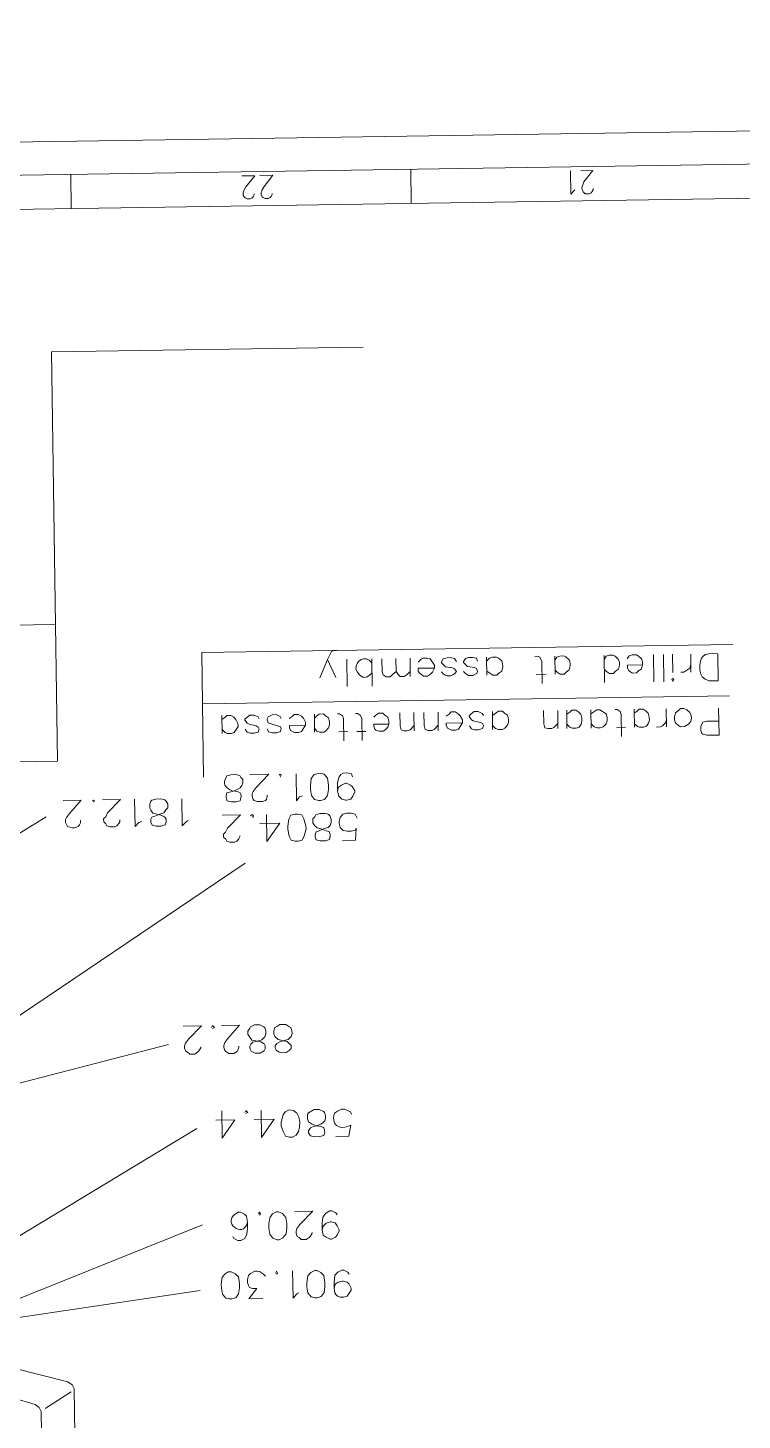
# Model space of a CAD drawing. Header units: millimetres. Extents: x -48 to 5523, y -114 to 5147.
# Drawn here: x -42.442 to -41.851, y -112.062 to -110.909 of the extents above; entities that cross this region are included whole.
import ezdxf

# ---------------------------------------------------------------- set-up
doc = ezdxf.new("R2010")
doc.units = ezdxf.units.MM
doc.layers.add('PDF_Geometry', color=7, linetype='Continuous')

msp = doc.modelspace()

# ---------------------------------------------------------------- linework, layer by layer
at = {"layer": 'PDF_Geometry', "lineweight": 13}
for points in [[(-47.5984, -114.4313), (-47.6491, -111.0825), (-36.2071, -110.9093), (-36.1564, -114.258)], [(-47.5713, -114.4034), (-47.6212, -111.1096), (-36.2909, -110.938), (-36.241, -114.2318)], [(-47.5434, -114.3747), (-47.5925, -111.1375), (-36.3188, -110.9668), (-36.2697, -114.2039)], [(-41.9071, -111.449), (-41.9079, -111.4481), (-41.9088, -111.449), (-41.9079, -111.4506)], [(-42.1998, -111.5492), (-42.1965, -111.5484), (-42.194, -111.545), (-42.1933, -111.54), (-42.1933, -111.5366), (-42.1942, -111.5308), (-42.1968, -111.5275), (-42.2001, -111.5267), (-42.2018, -111.5268), (-42.2051, -111.5277), (-42.2076, -111.531), (-42.2083, -111.5369), (-42.2083, -111.5402), (-42.2073, -111.5452), (-42.2048, -111.5485), (-42.2014, -111.5493)], [(-42.1857, -111.5415), (-42.1849, -111.5382), (-42.1825, -111.5365), (-42.1792, -111.5348), (-42.1783, -111.5348), (-42.175, -111.5364), (-42.1733, -111.538), (-42.1716, -111.5413), (-42.1716, -111.5421), (-42.1732, -111.5455), (-42.1748, -111.548), (-42.1781, -111.5489), (-42.1789, -111.5489), (-42.1823, -111.5481), (-42.1848, -111.5457)], [(-42.2184, -111.5829), (-42.2151, -111.582), (-42.2135, -111.5786), (-42.2119, -111.5728), (-42.212, -111.5703), (-42.2137, -111.5645), (-42.2154, -111.5611), (-42.2188, -111.5604), (-42.2213, -111.5604), (-42.2246, -111.5613), (-42.2262, -111.5646), (-42.227, -111.5705), (-42.2269, -111.573), (-42.226, -111.5788), (-42.2243, -111.5821), (-42.2209, -111.5829)], [(-42.25, -111.7584), (-42.2466, -111.7566), (-42.2458, -111.755), (-42.2459, -111.7525), (-42.2467, -111.7508), (-42.2493, -111.7492), (-42.2534, -111.7484), (-42.2568, -111.7476), (-42.2602, -111.7427), (-42.2602, -111.7402), (-42.2586, -111.7377), (-42.2578, -111.7368), (-42.2545, -111.7351), (-42.2503, -111.735), (-42.2469, -111.7366), (-42.2461, -111.7375), (-42.2452, -111.74), (-42.2452, -111.7425), (-42.246, -111.745), (-42.2484, -111.7475), (-42.2509, -111.7484), (-42.2559, -111.7493), (-42.2576, -111.751), (-42.2584, -111.7527), (-42.2583, -111.7552), (-42.2575, -111.7568), (-42.2541, -111.7584)], [(-42.2343, -111.9131), (-42.231, -111.9114), (-42.2285, -111.9081), (-42.2278, -111.903), (-42.2278, -111.8997), (-42.2287, -111.8947), (-42.2313, -111.8914), (-42.2346, -111.8898), (-42.2363, -111.8898), (-42.2396, -111.8916), (-42.242, -111.8949), (-42.2428, -111.8999), (-42.2428, -111.9033), (-42.2418, -111.9083), (-42.2393, -111.9116), (-42.2359, -111.9132)], [(-42.2735, -111.9621), (-42.2702, -111.9612), (-42.2678, -111.9578), (-42.267, -111.9528), (-42.2671, -111.9495), (-42.268, -111.9437), (-42.2705, -111.9412), (-42.2739, -111.9396), (-42.2764, -111.9396), (-42.2789, -111.9413), (-42.2813, -111.9439), (-42.2821, -111.9497), (-42.282, -111.953), (-42.2811, -111.958), (-42.2785, -111.9613), (-42.276, -111.9621)], [(-42.2027, -111.961), (-42.1994, -111.9601), (-42.1969, -111.9567), (-42.1962, -111.9517), (-42.1962, -111.9484), (-42.1972, -111.9426), (-42.1997, -111.9401), (-42.2031, -111.9385), (-42.2047, -111.9385), (-42.208, -111.9402), (-42.2105, -111.9428), (-42.2112, -111.9486), (-42.2112, -111.952), (-42.2103, -111.9569), (-42.2077, -111.9602), (-42.2044, -111.961)]]:
    msp.add_lwpolyline(points, close=True, dxfattribs=at)
for points in [[(-42.1248, -111.0547), (-42.1252, -111.0264)], [(-41.9891, -111.0435), (-41.9924, -111.0469), (-41.9927, -111.0277)], [(-41.9741, -111.0424), (-41.9741, -111.0433), (-41.9749, -111.0449), (-41.9757, -111.0458), (-41.9774, -111.0467), (-41.9807, -111.0467), (-41.9824, -111.0451), (-41.9832, -111.0434), (-41.9833, -111.0417), (-41.9817, -111.0367), (-41.9743, -111.0274), (-41.9843, -111.0276)], [(-42.4064, -111.059), (-42.4068, -111.0307)], [(-42.2549, -111.0467), (-42.2549, -111.0475), (-42.2557, -111.0492), (-42.2565, -111.05), (-42.2582, -111.0509), (-42.2607, -111.0509), (-42.2623, -111.0501), (-42.2632, -111.0493), (-42.264, -111.0477), (-42.2641, -111.046), (-42.2633, -111.0435), (-42.2617, -111.041), (-42.2543, -111.0317), (-42.2651, -111.0318)], [(-42.2399, -111.0465), (-42.2399, -111.0473), (-42.2407, -111.049), (-42.2415, -111.0498), (-42.2432, -111.0507), (-42.2457, -111.0507), (-42.2473, -111.0499), (-42.2482, -111.0491), (-42.2491, -111.0474), (-42.2491, -111.0458), (-42.2483, -111.0433), (-42.2467, -111.0407), (-42.2393, -111.0314), (-42.2501, -111.0316)], [(-44.3934, -112.15), (-44.7659, -112.1557), (-44.775, -111.5524), (-42.4178, -111.5167), (-42.4229, -111.1776), (-42.1646, -111.1737)], [(-42.4195, -111.4034), (-44.0552, -111.4282), (-44.8442, -111.4401)], [(-42.2977, -111.4691), (-42.2983, -111.4266), (-41.8584, -111.4199)], [(-42.1872, -111.4474), (-42.194, -111.4325), (-42.2005, -111.4476)], [(-42.194, -111.4325), (-42.1908, -111.4258), (-42.19, -111.4249), (-42.1867, -111.4249)], [(-42.1782, -111.4322), (-42.1779, -111.4547)], [(-42.1574, -111.4319), (-42.157, -111.4544)], [(-42.1372, -111.4425), (-42.1405, -111.445), (-42.1422, -111.4467), (-42.1455, -111.4467), (-42.148, -111.4451), (-42.1489, -111.4426), (-42.1491, -111.4318)], [(-42.1256, -111.4423), (-42.128, -111.4448), (-42.1305, -111.4465), (-42.1338, -111.4466), (-42.1355, -111.4449), (-42.1372, -111.4425), (-42.1374, -111.4316)], [(-42.1257, -111.4314), (-42.1255, -111.4464)], [(-42.1056, -111.4395), (-42.1189, -111.4397), (-42.1189, -111.4422), (-42.118, -111.4438), (-42.1164, -111.4446), (-42.1147, -111.4463), (-42.1113, -111.4462), (-42.1089, -111.4445), (-42.1072, -111.4428), (-42.1056, -111.4395), (-42.1056, -111.437), (-42.109, -111.432), (-42.1116, -111.4312), (-42.1149, -111.4313), (-42.1165, -111.4321), (-42.119, -111.4347)], [(-42.0872, -111.4425), (-42.0889, -111.4401), (-42.0906, -111.4392), (-42.0964, -111.4385), (-42.0998, -111.4352), (-42.0998, -111.4344), (-42.0982, -111.4319), (-42.0949, -111.431), (-42.0924, -111.4309), (-42.089, -111.4317), (-42.0873, -111.4342)], [(-42.0814, -111.4424), (-42.0797, -111.4441), (-42.0772, -111.4457), (-42.0738, -111.4457), (-42.0705, -111.4439), (-42.0697, -111.4423), (-42.0706, -111.4398), (-42.0723, -111.439), (-42.0781, -111.4382), (-42.0815, -111.4349), (-42.0815, -111.4341), (-42.0799, -111.4316), (-42.0774, -111.4307), (-42.0741, -111.4307), (-42.0707, -111.4314), (-42.0698, -111.4339)], [(-42.0622, -111.4455), (-42.0624, -111.4305)], [(-42.0622, -111.4421), (-42.0572, -111.4454), (-42.0538, -111.4454), (-42.0522, -111.4437), (-42.0497, -111.442), (-42.0489, -111.4386), (-42.049, -111.4361), (-42.0498, -111.4336), (-42.0524, -111.4312), (-42.0541, -111.4304), (-42.0574, -111.4304), (-42.0599, -111.4313), (-42.0623, -111.4338)], [(-42.0162, -111.4523), (-42.0165, -111.434), (-42.0182, -111.4306), (-42.0199, -111.4298), (-42.0224, -111.4299)], [(-42.0056, -111.4413), (-42.0039, -111.4429), (-42.0013, -111.4446), (-41.998, -111.4445), (-41.9964, -111.4428), (-41.9939, -111.4411), (-41.9931, -111.4378), (-41.9931, -111.4353), (-41.994, -111.4328), (-41.9966, -111.4303), (-41.9982, -111.4295), (-42.0016, -111.4296), (-42.0041, -111.4304), (-42.0057, -111.433)], [(-42.0055, -111.4446), (-42.0057, -111.4296)], [(-41.9647, -111.4407), (-41.963, -111.4423), (-41.9605, -111.4439), (-41.9572, -111.4439), (-41.9555, -111.4422), (-41.9531, -111.4405), (-41.9523, -111.4371), (-41.9523, -111.4347), (-41.9532, -111.4322), (-41.9557, -111.4297), (-41.9574, -111.4289), (-41.9607, -111.4289), (-41.9632, -111.4298), (-41.9649, -111.4323)], [(-41.9646, -111.4515), (-41.9649, -111.429)], [(-41.9331, -111.4369), (-41.9456, -111.437), (-41.9456, -111.4395), (-41.9447, -111.4412), (-41.9439, -111.442), (-41.9413, -111.4437), (-41.938, -111.4436), (-41.9364, -111.4419), (-41.9339, -111.4402), (-41.9331, -111.4369), (-41.9332, -111.4344), (-41.934, -111.4319), (-41.9366, -111.4294), (-41.9382, -111.4286), (-41.9416, -111.4287), (-41.9441, -111.4295), (-41.9457, -111.432)], [(-41.9241, -111.4284), (-41.9237, -111.4509)], [(-41.9157, -111.4283), (-41.9154, -111.4508)], [(-41.908, -111.4431), (-41.9082, -111.4281)], [(-41.8932, -111.4279), (-41.893, -111.4429)], [(-41.8708, -111.4276), (-41.8704, -111.4501), (-41.8779, -111.4502), (-41.8813, -111.4486), (-41.8838, -111.4469), (-41.8847, -111.4445), (-41.8855, -111.4411)], [(-42.013, -111.4447), (-42.0213, -111.4449)], [(-41.8931, -111.4363), (-41.8939, -111.4396), (-41.8989, -111.443), (-41.9014, -111.443)], [(-42.2968, -111.5299), (-42.2977, -111.4691), (-41.8611, -111.4624)], [(-42.2815, -111.4938), (-42.2817, -111.4788)], [(-42.2815, -111.4905), (-42.279, -111.4929), (-42.2773, -111.4937), (-42.274, -111.4937), (-42.2715, -111.4928), (-42.2682, -111.4878), (-42.2683, -111.4853), (-42.27, -111.482), (-42.2717, -111.4803), (-42.2742, -111.4787), (-42.2775, -111.4787), (-42.2792, -111.4804), (-42.2816, -111.4821)], [(-42.2623, -111.4902), (-42.2606, -111.4927), (-42.2581, -111.4935), (-42.2548, -111.4934), (-42.2515, -111.4925), (-42.2507, -111.49), (-42.2515, -111.4884), (-42.2532, -111.4875), (-42.2591, -111.486), (-42.2608, -111.4852), (-42.2625, -111.4827), (-42.2625, -111.4819), (-42.2608, -111.4802), (-42.2584, -111.4785), (-42.255, -111.4784), (-42.2517, -111.48), (-42.2508, -111.4817)], [(-42.244, -111.4899), (-42.2431, -111.4924), (-42.2398, -111.4932), (-42.2365, -111.4931), (-42.2331, -111.4922), (-42.2324, -111.4897), (-42.2332, -111.4881), (-42.2407, -111.4857), (-42.2433, -111.4849), (-42.2441, -111.4824), (-42.2441, -111.4816), (-42.2433, -111.4799), (-42.24, -111.4782), (-42.2367, -111.4781), (-42.2333, -111.4797), (-42.2325, -111.4814)], [(-42.2124, -111.4869), (-42.2257, -111.4871), (-42.2257, -111.4888), (-42.2248, -111.4913), (-42.2215, -111.4929), (-42.2181, -111.4928), (-42.2156, -111.492), (-42.2124, -111.4869), (-42.2124, -111.4844), (-42.2141, -111.4811), (-42.2158, -111.4795), (-42.2184, -111.4779), (-42.2217, -111.4779), (-42.2233, -111.4796), (-42.2258, -111.4813)], [(-42.2049, -111.4893), (-42.2031, -111.4918), (-42.2006, -111.4926), (-42.1973, -111.4925), (-42.1957, -111.4917), (-42.1932, -111.4891), (-42.1924, -111.4866), (-42.1924, -111.4841), (-42.1933, -111.4808), (-42.1958, -111.4792), (-42.1975, -111.4775), (-42.2009, -111.4776), (-42.2033, -111.4793), (-42.205, -111.481)], [(-42.2048, -111.4926), (-42.205, -111.4776)], [(-42.1805, -111.4998), (-42.1808, -111.4814), (-42.1817, -111.479), (-42.1842, -111.4773), (-42.1859, -111.4774)], [(-42.1655, -111.4996), (-42.1658, -111.4812), (-42.1667, -111.4787), (-42.1692, -111.4771), (-42.1709, -111.4771)], [(-42.1432, -111.4859), (-42.1557, -111.4861), (-42.1557, -111.4877), (-42.1548, -111.4902), (-42.154, -111.491), (-42.1515, -111.4918), (-42.1481, -111.4918), (-42.1465, -111.4909), (-42.144, -111.4884), (-42.1432, -111.4859), (-42.1433, -111.4834), (-42.1442, -111.4801), (-42.1467, -111.4784), (-42.1484, -111.4768), (-42.1517, -111.4768), (-42.1542, -111.4785), (-42.1558, -111.4802)], [(-42.1224, -111.4872), (-42.1257, -111.4906), (-42.1281, -111.4915), (-42.1306, -111.4915), (-42.1332, -111.4907), (-42.134, -111.4874), (-42.1342, -111.4766)], [(-42.1225, -111.4764), (-42.1223, -111.4914)], [(-42.1024, -111.4869), (-42.1057, -111.4903), (-42.1073, -111.4912), (-42.1106, -111.4912), (-42.1132, -111.4904), (-42.114, -111.4871), (-42.1142, -111.4763)], [(-42.1025, -111.4761), (-42.1023, -111.4911)], [(-42.0824, -111.485), (-42.0957, -111.4852), (-42.0957, -111.4868), (-42.0948, -111.4893), (-42.0915, -111.4909), (-42.0882, -111.4909), (-42.0857, -111.49), (-42.0824, -111.485), (-42.0824, -111.4825), (-42.0842, -111.4792), (-42.0859, -111.4775), (-42.0884, -111.4759), (-42.0917, -111.4759), (-42.0934, -111.4776), (-42.0958, -111.4793)], [(-42.0765, -111.4874), (-42.0748, -111.4898), (-42.0723, -111.4906), (-42.069, -111.4906), (-42.0657, -111.4897), (-42.0649, -111.4872), (-42.0657, -111.4855), (-42.0674, -111.4847), (-42.0733, -111.4832), (-42.0749, -111.4823), (-42.0766, -111.4799), (-42.0767, -111.479), (-42.075, -111.4773), (-42.0725, -111.4756), (-42.0692, -111.4756), (-42.0659, -111.4772), (-42.065, -111.4789)], [(-42.0574, -111.4871), (-42.0548, -111.4895), (-42.0523, -111.4903), (-42.049, -111.4903), (-42.0473, -111.4894), (-42.0449, -111.4869), (-42.0441, -111.4844), (-42.0441, -111.4819), (-42.045, -111.4786), (-42.0475, -111.4769), (-42.0492, -111.4753), (-42.0525, -111.4753), (-42.0575, -111.4787)], [(-42.0573, -111.4904), (-42.0575, -111.4754)], [(-42.0032, -111.4854), (-42.0065, -111.4888), (-42.0082, -111.4897), (-42.0115, -111.4897), (-42.014, -111.4889), (-42.0149, -111.4856), (-42.0151, -111.4748)], [(-42.0034, -111.4746), (-42.0032, -111.4896)], [(-41.9957, -111.4895), (-41.9959, -111.4745)], [(-41.9957, -111.4861), (-41.9932, -111.4886), (-41.9915, -111.4894), (-41.9882, -111.4894), (-41.9857, -111.4885), (-41.984, -111.486), (-41.9833, -111.4835), (-41.9833, -111.481), (-41.9842, -111.4776), (-41.9859, -111.476), (-41.9884, -111.4744), (-41.9917, -111.4744), (-41.9934, -111.4761), (-41.9958, -111.4778)], [(-41.9757, -111.4892), (-41.9759, -111.4742)], [(-41.9757, -111.4858), (-41.9732, -111.4883), (-41.9707, -111.4891), (-41.9682, -111.4891), (-41.9657, -111.4882), (-41.9632, -111.4857), (-41.9624, -111.4831), (-41.9625, -111.4806), (-41.9633, -111.4773), (-41.9684, -111.4741), (-41.9709, -111.4741), (-41.9758, -111.4775)], [(-41.9506, -111.4963), (-41.9508, -111.478), (-41.9517, -111.4755), (-41.9542, -111.4739), (-41.9559, -111.4739)], [(-41.9398, -111.4886), (-41.9401, -111.4736)], [(-41.9399, -111.4853), (-41.9373, -111.4878), (-41.9357, -111.4886), (-41.9323, -111.4885), (-41.9298, -111.4876), (-41.9282, -111.4851), (-41.9274, -111.4826), (-41.9275, -111.4801), (-41.9283, -111.4768), (-41.93, -111.4752), (-41.9326, -111.4735), (-41.9359, -111.4736), (-41.9375, -111.4753), (-41.94, -111.477)], [(-41.9134, -111.4732), (-41.9132, -111.4882)], [(-41.9017, -111.4731), (-41.9034, -111.4747), (-41.9058, -111.4765), (-41.9066, -111.4798), (-41.9066, -111.4823), (-41.9057, -111.4848), (-41.9032, -111.4872), (-41.9015, -111.4881), (-41.8982, -111.488)], [(-41.8701, -111.4726), (-41.8697, -111.4951), (-41.8797, -111.4952), (-41.8831, -111.4944), (-41.8839, -111.4936), (-41.8848, -111.4911), (-41.8848, -111.4878), (-41.8832, -111.4844), (-41.8799, -111.4836), (-41.8699, -111.4834)], [(-41.9473, -111.4887), (-41.9548, -111.4889)], [(-41.9133, -111.4824), (-41.9141, -111.4849), (-41.9165, -111.4874), (-41.9182, -111.4883), (-41.9215, -111.4884)], [(-42.1773, -111.4922), (-42.1848, -111.4923)], [(-42.1623, -111.492), (-42.1698, -111.4921)], [(-42.2776, -111.5288), (-42.2743, -111.5279), (-42.2701, -111.5278), (-42.2668, -111.5286), (-42.2659, -111.5302), (-42.2642, -111.5319)], [(-42.244, -111.5449), (-42.244, -111.5457), (-42.2448, -111.5483), (-42.2456, -111.5491), (-42.2481, -111.55), (-42.2523, -111.55), (-42.2548, -111.5492), (-42.2556, -111.5484), (-42.2565, -111.5459), (-42.2565, -111.5434), (-42.2557, -111.5418), (-42.2533, -111.5384), (-42.2426, -111.5274), (-42.2584, -111.5276)], [(-42.2334, -111.5298), (-42.2326, -111.5281), (-42.2334, -111.5273), (-42.2343, -111.5281)], [(-42.2148, -111.5453), (-42.2173, -111.5462), (-42.2198, -111.5495), (-42.2201, -111.527)], [(-42.1743, -111.5272), (-42.1734, -111.5297)], [(-42.4095, -111.5708), (-42.4112, -111.5674), (-42.4112, -111.5649), (-42.4104, -111.5633), (-42.408, -111.5599), (-42.3981, -111.5489), (-42.4131, -111.5491)], [(-42.3881, -111.5504), (-42.3873, -111.5496), (-42.3881, -111.5488), (-42.389, -111.5496)], [(-42.3662, -111.5651), (-42.3662, -111.5668), (-42.367, -111.5684), (-42.3686, -111.5701), (-42.3703, -111.571), (-42.3745, -111.5711), (-42.377, -111.5703), (-42.3778, -111.5686), (-42.3795, -111.567), (-42.3796, -111.5645), (-42.3779, -111.5628), (-42.3763, -111.5594), (-42.3656, -111.5484), (-42.3806, -111.5486)], [(-42.3479, -111.5665), (-42.3504, -111.5674), (-42.3536, -111.5707), (-42.354, -111.5482)], [(-42.3388, -111.5597), (-42.3405, -111.5572), (-42.3414, -111.5556), (-42.3414, -111.5522), (-42.3406, -111.5497), (-42.3398, -111.5489), (-42.3365, -111.548), (-42.3323, -111.5479), (-42.329, -111.5487), (-42.3281, -111.5495), (-42.3264, -111.552), (-42.3264, -111.5553), (-42.328, -111.557), (-42.3296, -111.5595), (-42.333, -111.5604), (-42.3371, -111.5622), (-42.3396, -111.563), (-42.3404, -111.5647), (-42.3404, -111.5672), (-42.3395, -111.5697), (-42.3361, -111.5705), (-42.332, -111.5704), (-42.3287, -111.5695)], [(-42.3095, -111.5659), (-42.3112, -111.5668), (-42.3145, -111.5702), (-42.3148, -111.5477)], [(-42.2774, -111.5429), (-42.2782, -111.5454), (-42.2782, -111.5471), (-42.2773, -111.5496), (-42.2739, -111.5504), (-42.2698, -111.5503), (-42.2665, -111.5494)], [(-42.1912, -111.5674), (-42.192, -111.57), (-42.1936, -111.5717), (-42.1969, -111.5725), (-42.2011, -111.5743), (-42.2036, -111.5751), (-42.2043, -111.5777), (-42.2043, -111.5793), (-42.2035, -111.5818), (-42.2001, -111.5826), (-42.1959, -111.5825), (-42.1926, -111.5816), (-42.1918, -111.5791), (-42.1919, -111.5775), (-42.1927, -111.575), (-42.1952, -111.5742), (-42.1994, -111.5726), (-42.2028, -111.5718), (-42.2045, -111.5702), (-42.2062, -111.5677), (-42.2062, -111.5643), (-42.2046, -111.5627), (-42.2038, -111.561), (-42.2004, -111.5601)], [(-42.1818, -111.5823), (-42.1709, -111.5821), (-42.1703, -111.5721), (-42.1711, -111.5738), (-42.1744, -111.5747), (-42.1777, -111.5747), (-42.1811, -111.574), (-42.1836, -111.5715), (-42.1845, -111.5682), (-42.1845, -111.5665), (-42.1837, -111.5632), (-42.1813, -111.5606), (-42.178, -111.5597), (-42.1746, -111.5597), (-42.1713, -111.5605), (-42.1696, -111.5638)], [(-42.4271, -111.5627), (-42.9085, -111.86)], [(-42.2668, -111.5786), (-42.2668, -111.5794), (-42.2676, -111.5811), (-42.2693, -111.5828), (-42.2709, -111.5837), (-42.2751, -111.5837), (-42.2776, -111.5829), (-42.2785, -111.5813), (-42.2802, -111.5796), (-42.2802, -111.5771), (-42.2786, -111.5754), (-42.2769, -111.5721), (-42.2663, -111.5611), (-42.2813, -111.5613)], [(-42.2562, -111.5634), (-42.2554, -111.5618), (-42.2563, -111.5609), (-42.2579, -111.5618)], [(-42.2446, -111.5608), (-42.2443, -111.5833), (-42.2337, -111.5681), (-42.2503, -111.5683)], [(-42.481, -111.7485), (-42.2623, -111.601)], [(-42.2992, -111.7533), (-42.2992, -111.7541), (-42.3008, -111.7566), (-42.3016, -111.7575), (-42.3041, -111.7592), (-42.3083, -111.7592), (-42.31, -111.7576), (-42.3116, -111.7568), (-42.3125, -111.7543), (-42.3125, -111.7526), (-42.3117, -111.7501), (-42.3093, -111.7468), (-42.2986, -111.7358), (-42.3136, -111.736)], [(-42.2894, -111.7381), (-42.2878, -111.7373), (-42.2895, -111.7356), (-42.2903, -111.7373)], [(-42.2675, -111.7528), (-42.2675, -111.7536), (-42.2683, -111.7561), (-42.2691, -111.757), (-42.2716, -111.7587), (-42.2758, -111.7588), (-42.2783, -111.7571), (-42.2792, -111.7563), (-42.28, -111.7538), (-42.28, -111.7521), (-42.2793, -111.7496), (-42.2768, -111.7463), (-42.267, -111.7353), (-42.282, -111.7355)], [(-42.2283, -111.758), (-42.2258, -111.7563), (-42.2242, -111.7546), (-42.2242, -111.7521), (-42.2276, -111.7489), (-42.2318, -111.7481), (-42.2351, -111.7473), (-42.2377, -111.7448), (-42.2385, -111.7424), (-42.2386, -111.7399), (-42.2378, -111.7373), (-42.2361, -111.7365), (-42.2336, -111.7348), (-42.2286, -111.7347), (-42.2261, -111.7363), (-42.2244, -111.7371), (-42.2236, -111.7396), (-42.2235, -111.7421), (-42.2243, -111.7446), (-42.2268, -111.7472), (-42.2301, -111.7481)], [(-42.3259, -111.7512), (-42.8174, -111.8786)], [(-42.2817, -111.8063), (-42.2814, -111.8288), (-42.2708, -111.8137), (-42.2866, -111.8139)], [(-42.2617, -111.8085), (-42.26, -111.8077), (-42.2617, -111.806), (-42.2625, -111.8077)], [(-42.2492, -111.8059), (-42.2489, -111.8284), (-42.2383, -111.8132), (-42.255, -111.8134)], [(-42.2259, -111.8055), (-42.2292, -111.8072), (-42.2308, -111.8097), (-42.2324, -111.8156), (-42.2324, -111.8189), (-42.2306, -111.8239), (-42.2289, -111.8272), (-42.2256, -111.828), (-42.2231, -111.828)], [(-42.2065, -111.8194), (-42.2082, -111.8202), (-42.2098, -111.8228), (-42.2098, -111.8244), (-42.2081, -111.8269), (-42.2047, -111.8277), (-42.2006, -111.8276), (-42.1972, -111.8267), (-42.1964, -111.8242), (-42.1965, -111.8226), (-42.1973, -111.8201), (-42.1999, -111.8193), (-42.204, -111.8185), (-42.2074, -111.8169), (-42.2099, -111.8153), (-42.2108, -111.8128), (-42.2108, -111.8094), (-42.21, -111.8078), (-42.2051, -111.8052), (-42.2009, -111.8051), (-42.1975, -111.8067), (-42.1967, -111.8076)], [(-42.1891, -111.8116), (-42.1884, -111.8083), (-42.1859, -111.8066), (-42.1826, -111.8048), (-42.1801, -111.8048), (-42.175, -111.8072), (-42.1742, -111.8089)], [(-42.5798, -111.9884), (-42.3023, -111.8208)], [(-42.1872, -111.8274), (-42.1764, -111.8273), (-42.1749, -111.8181)], [(-42.2727, -111.9104), (-42.2718, -111.912), (-42.2684, -111.9137), (-42.2659, -111.9136), (-42.2626, -111.9119), (-42.261, -111.9085), (-42.2603, -111.9035), (-42.2603, -111.8985), (-42.2612, -111.8935), (-42.2629, -111.8919), (-42.2663, -111.8903), (-42.268, -111.8903)], [(-42.2504, -111.8926), (-42.2496, -111.8917), (-42.2505, -111.8901), (-42.2513, -111.8917)], [(-42.2069, -111.9069), (-42.2069, -111.9077), (-42.2085, -111.9103), (-42.2093, -111.9111), (-42.2118, -111.9128), (-42.2159, -111.9129), (-42.2176, -111.9112), (-42.2193, -111.9104), (-42.2202, -111.9079), (-42.2202, -111.9063), (-42.2194, -111.9037), (-42.217, -111.9004), (-42.2063, -111.8894), (-42.2213, -111.8896)], [(-42.1986, -111.9051), (-42.1978, -111.9018), (-42.1953, -111.8992), (-42.192, -111.8983), (-42.1912, -111.8983), (-42.1878, -111.8991), (-42.1861, -111.9016), (-42.1844, -111.9049), (-42.1844, -111.9057), (-42.186, -111.9091), (-42.1876, -111.9108), (-42.1909, -111.9125), (-42.1918, -111.9125), (-42.1951, -111.9109), (-42.1977, -111.9093), (-42.1986, -111.9051), (-42.1986, -111.8993), (-42.1979, -111.8943), (-42.1954, -111.8909), (-42.1921, -111.8892), (-42.1905, -111.8891), (-42.1871, -111.8908), (-42.1862, -111.8924)], [(-42.2978, -111.9008), (-42.5115, -111.9865), (-42.2995, -111.955)], [(-42.2363, -111.9415), (-42.2355, -111.9407), (-42.2364, -111.939), (-42.2372, -111.9407)], [(-42.2178, -111.9571), (-42.2194, -111.9579), (-42.2227, -111.9613), (-42.223, -111.9388)], [(-42.1887, -111.9483), (-42.188, -111.9424), (-42.1855, -111.9399), (-42.1822, -111.9382), (-42.1806, -111.9382), (-42.1772, -111.9398), (-42.1763, -111.9414)], [(-42.2477, -111.9617), (-42.2594, -111.9619), (-42.2528, -111.9534), (-42.2562, -111.9535), (-42.2587, -111.9527), (-42.2595, -111.951), (-42.2604, -111.9485), (-42.2604, -111.946), (-42.2597, -111.9427)], [(-42.1887, -111.9533), (-42.1879, -111.9499), (-42.1854, -111.9482), (-42.1821, -111.9474), (-42.1812, -111.9473), (-42.1779, -111.9481), (-42.1762, -111.9498), (-42.1745, -111.9531), (-42.1745, -111.9547), (-42.1777, -111.9598), (-42.181, -111.9607)], [(-42.4552, -112.019), (-42.4092, -112.0308), (-42.4058, -112.0333), (-42.4041, -112.0366), (-42.3992, -112.3574), (-42.4008, -112.3615), (-42.4041, -112.3633), (-42.4747, -112.3835)], [(-42.4548, -112.044), (-42.4364, -112.0496), (-42.433, -112.052), (-42.4313, -112.0553), (-42.431, -112.0728)], [(-42.4066, -112.0391), (-42.428, -112.0528)]]:
    msp.add_lwpolyline(points, dxfattribs=at)
for points in [[(-42.1706, -111.4405), (-42.1712, -111.4338), (-42.1629, -111.4276), (-42.1573, -111.4353)], [(-41.8855, -111.4411), (-41.8863, -111.4295), (-41.8825, -111.4265), (-41.8708, -111.4276)], [(-42.1572, -111.4436), (-42.1633, -111.4496), (-42.1668, -111.4479), (-42.1706, -111.4405)], [(-42.0997, -111.4427), (-42.0958, -111.4473), (-42.091, -111.4472), (-42.0872, -111.4425)], [(-41.8982, -111.488), (-41.8874, -111.4839), (-41.8937, -111.4715), (-41.9017, -111.4731)], [(-42.1857, -111.5415), (-42.1862, -111.5322), (-42.1859, -111.5237), (-42.1743, -111.5272)], [(-42.2732, -111.5412), (-42.2792, -111.5382), (-42.2814, -111.5355), (-42.2776, -111.5288)], [(-42.2642, -111.5319), (-42.2628, -111.5402), (-42.2724, -111.5414), (-42.2774, -111.5429)], [(-42.2665, -111.5494), (-42.2641, -111.543), (-42.2665, -111.5414), (-42.2732, -111.5412)], [(-42.3287, -111.5695), (-42.3246, -111.5613), (-42.3334, -111.5616), (-42.3388, -111.5597)], [(-42.2004, -111.5601), (-42.1938, -111.5594), (-42.1908, -111.5605), (-42.1912, -111.5674)], [(-42.3987, -111.5656), (-42.3985, -111.5722), (-42.4043, -111.5727), (-42.4095, -111.5708)], [(-42.2301, -111.7481), (-42.2414, -111.7495), (-42.2392, -111.7598), (-42.2283, -111.758)], [(-42.2231, -111.828), (-42.2142, -111.8261), (-42.2151, -111.8039), (-42.2259, -111.8055)], [(-42.1967, -111.8076), (-42.1926, -111.8152), (-42.2004, -111.8185), (-42.2065, -111.8194)], [(-42.1749, -111.8181), (-42.1808, -111.8216), (-42.19, -111.8205), (-42.1891, -111.8116)], [(-42.268, -111.8903), (-42.2836, -111.8975), (-42.2637, -111.9134), (-42.2603, -111.8985)], [(-42.2597, -111.9427), (-42.255, -111.9372), (-42.2497, -111.9383), (-42.2455, -111.9433)], [(-42.181, -111.9607), (-42.1893, -111.9608), (-42.1887, -111.9545), (-42.1887, -111.9483)]]:
    msp.add_open_spline(points, degree=3, dxfattribs=at)

doc.saveas('drawing.dxf')
